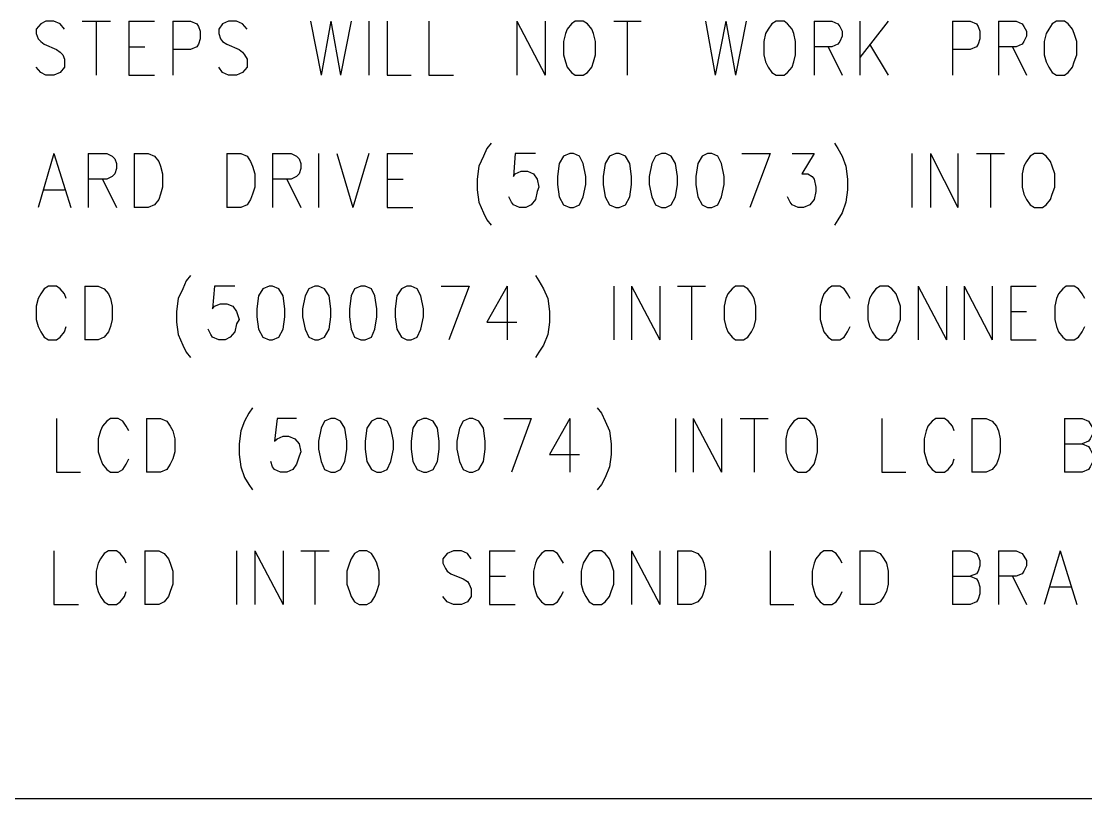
# Model space of a CAD drawing. Extents: x 11.9 to 28.1, y 10.8 to 21.2.
# Drawn here: x 12.884 to 14.091, y 10.799 to 11.68 of the extents above; entities that cross this region are included whole.
import ezdxf

# ---------------------------------------------------------------- set-up
doc = ezdxf.new("R2010")
doc.units = 0
doc.header["$MEASUREMENT"] = 0
doc.layers.add('LAYNR1', color=2, linetype='Continuous')

msp = doc.modelspace()

# ---------------------------------------------------------------- linework, layer by layer
at = {"layer": 'LAYNR1', "color": 7}
for points in [[(12.933, 11.671), (12.928, 11.677), (12.921, 11.68), (12.912, 11.68), (12.906, 11.677), (12.901, 11.671), (12.901, 11.666)], [(12.953, 11.68), (12.985, 11.68)], [(12.969, 11.68), (12.969, 11.619)], [(13.006, 11.68), (13.006, 11.619)], [(13.006, 11.68), (13.035, 11.68)], [(13.056, 11.68), (13.056, 11.619)], [(13.056, 11.68), (13.076, 11.68), (13.083, 11.677), (13.085, 11.674), (13.087, 11.669), (13.087, 11.66), (13.085, 11.654), (13.083, 11.651), (13.076, 11.648), (13.056, 11.648)], [(13.14, 11.671), (13.135, 11.677), (13.128, 11.68), (13.119, 11.68), (13.112, 11.677), (13.108, 11.671), (13.108, 11.666)], [(13.212, 11.68), (13.224, 11.619)], [(13.235, 11.68), (13.224, 11.619)], [(13.235, 11.68), (13.246, 11.619)], [(13.258, 11.68), (13.246, 11.619)], [(13.278, 11.68), (13.278, 11.619)], [(13.299, 11.68), (13.299, 11.619)], [(13.346, 11.68), (13.346, 11.619)], [(13.446, 11.68), (13.446, 11.619)], [(13.446, 11.68), (13.478, 11.619)], [(13.478, 11.68), (13.478, 11.619)], [(13.512, 11.68), (13.508, 11.677), (13.503, 11.671), (13.501, 11.666)], [(13.533, 11.666), (13.531, 11.671), (13.526, 11.677), (13.521, 11.68), (13.512, 11.68)], [(13.556, 11.68), (13.587, 11.68)], [(13.571, 11.68), (13.571, 11.619)], [(13.66, 11.68), (13.671, 11.619)], [(13.683, 11.68), (13.671, 11.619)], [(13.683, 11.68), (13.694, 11.619)], [(13.706, 11.68), (13.694, 11.619)], [(13.74, 11.68), (13.735, 11.677), (13.731, 11.671), (13.728, 11.666)], [(13.76, 11.666), (13.758, 11.671), (13.753, 11.677), (13.749, 11.68), (13.74, 11.68)], [(13.783, 11.68), (13.783, 11.619)], [(13.783, 11.68), (13.803, 11.68), (13.81, 11.677), (13.812, 11.674), (13.815, 11.669), (13.815, 11.663), (13.812, 11.657), (13.81, 11.654), (13.803, 11.651), (13.783, 11.651)], [(13.835, 11.68), (13.835, 11.619)], [(13.867, 11.68), (13.835, 11.639)], [(13.94, 11.68), (13.94, 11.619)], [(13.94, 11.68), (13.96, 11.68), (13.967, 11.677), (13.969, 11.674), (13.971, 11.669), (13.971, 11.66), (13.969, 11.654), (13.967, 11.651), (13.96, 11.648), (13.94, 11.648)], [(13.992, 11.68), (13.992, 11.619)], [(13.992, 11.68), (14.012, 11.68), (14.019, 11.677), (14.021, 11.674), (14.024, 11.669), (14.024, 11.663), (14.021, 11.657), (14.019, 11.654), (14.012, 11.651), (13.992, 11.651)], [(14.058, 11.68), (14.053, 11.677), (14.049, 11.671), (14.046, 11.666)], [(14.078, 11.666), (14.076, 11.671), (14.071, 11.677), (14.067, 11.68), (14.058, 11.68)], [(12.901, 11.666), (12.903, 11.66), (12.906, 11.657), (12.91, 11.654), (12.924, 11.648), (12.928, 11.645), (12.931, 11.642)], [(13.108, 11.666), (13.11, 11.66), (13.112, 11.657), (13.117, 11.654), (13.131, 11.648), (13.135, 11.645), (13.137, 11.642)], [(13.501, 11.666), (13.499, 11.657), (13.499, 11.642)], [(13.535, 11.642), (13.535, 11.657), (13.533, 11.666)], [(13.728, 11.666), (13.726, 11.657), (13.726, 11.642)], [(13.762, 11.642), (13.762, 11.657), (13.76, 11.666)], [(14.046, 11.666), (14.044, 11.657), (14.044, 11.642)], [(14.081, 11.642), (14.081, 11.657), (14.078, 11.666)], [(13.006, 11.651), (13.024, 11.651)], [(13.799, 11.651), (13.815, 11.619)], [(13.846, 11.654), (13.867, 11.619)], [(14.008, 11.651), (14.024, 11.619)], [(12.931, 11.642), (12.933, 11.637), (12.933, 11.628), (12.928, 11.622), (12.921, 11.619)], [(13.137, 11.642), (13.14, 11.637), (13.14, 11.628), (13.135, 11.622), (13.128, 11.619)], [(13.499, 11.642), (13.501, 11.634), (13.503, 11.628), (13.508, 11.622), (13.512, 11.619)], [(13.521, 11.619), (13.526, 11.622), (13.531, 11.628), (13.533, 11.634), (13.535, 11.642)], [(13.726, 11.642), (13.728, 11.634), (13.731, 11.628), (13.735, 11.622), (13.74, 11.619)], [(13.749, 11.619), (13.753, 11.622), (13.758, 11.628), (13.76, 11.634), (13.762, 11.642)], [(14.044, 11.642), (14.046, 11.634), (14.049, 11.628), (14.053, 11.622), (14.058, 11.619)], [(14.067, 11.619), (14.071, 11.622), (14.076, 11.628), (14.078, 11.634), (14.081, 11.642)], [(12.912, 11.619), (12.906, 11.622), (12.901, 11.628)], [(13.119, 11.619), (13.112, 11.622), (13.108, 11.628)], [(12.921, 11.619), (12.912, 11.619)], [(13.006, 11.619), (13.035, 11.619)], [(13.128, 11.619), (13.119, 11.619)], [(13.299, 11.619), (13.326, 11.619)], [(13.346, 11.619), (13.374, 11.619)], [(13.512, 11.619), (13.521, 11.619)], [(13.74, 11.619), (13.749, 11.619)], [(14.058, 11.619), (14.067, 11.619)], [(13.417, 11.542), (13.412, 11.536), (13.408, 11.527), (13.403, 11.516)], [(13.806, 11.542), (13.81, 11.536), (13.815, 11.527), (13.819, 11.516)], [(12.921, 11.53), (12.903, 11.469)], [(12.921, 11.53), (12.94, 11.469)], [(12.96, 11.53), (12.96, 11.469)], [(12.96, 11.53), (12.981, 11.53), (12.987, 11.527), (12.99, 11.524), (12.992, 11.519), (12.992, 11.513), (12.99, 11.507), (12.987, 11.504), (12.981, 11.501), (12.96, 11.501)], [(13.012, 11.53), (13.012, 11.469)], [(13.012, 11.53), (13.028, 11.53), (13.035, 11.527), (13.04, 11.521), (13.042, 11.516)], [(13.117, 11.53), (13.117, 11.469)], [(13.117, 11.53), (13.133, 11.53), (13.14, 11.527), (13.144, 11.521), (13.146, 11.516)], [(13.169, 11.53), (13.169, 11.469)], [(13.169, 11.53), (13.19, 11.53), (13.196, 11.527), (13.199, 11.524), (13.201, 11.519), (13.201, 11.513), (13.199, 11.507), (13.196, 11.504), (13.19, 11.501), (13.169, 11.501)], [(13.221, 11.53), (13.221, 11.469)], [(13.242, 11.53), (13.26, 11.469)], [(13.278, 11.53), (13.26, 11.469)], [(13.299, 11.53), (13.299, 11.469)], [(13.299, 11.53), (13.328, 11.53)], [(13.467, 11.53), (13.444, 11.53), (13.442, 11.504), (13.444, 11.507), (13.451, 11.51), (13.458, 11.51), (13.465, 11.507), (13.469, 11.501), (13.471, 11.492)], [(13.506, 11.53), (13.499, 11.527), (13.494, 11.519), (13.492, 11.504), (13.492, 11.495), (13.494, 11.481), (13.499, 11.472), (13.506, 11.469)], [(13.51, 11.469), (13.517, 11.472), (13.521, 11.481), (13.524, 11.495), (13.524, 11.504), (13.521, 11.519), (13.517, 11.527), (13.51, 11.53), (13.506, 11.53)], [(13.558, 11.53), (13.551, 11.527), (13.546, 11.519), (13.544, 11.504), (13.544, 11.495), (13.546, 11.481), (13.551, 11.472), (13.558, 11.469)], [(13.562, 11.469), (13.569, 11.472), (13.574, 11.481), (13.576, 11.495), (13.576, 11.504), (13.574, 11.519), (13.569, 11.527), (13.562, 11.53), (13.558, 11.53)], [(13.61, 11.53), (13.603, 11.527), (13.599, 11.519), (13.596, 11.504), (13.596, 11.495), (13.599, 11.481), (13.603, 11.472), (13.61, 11.469)], [(13.615, 11.469), (13.621, 11.472), (13.626, 11.481), (13.628, 11.495), (13.628, 11.504), (13.626, 11.519), (13.621, 11.527), (13.615, 11.53), (13.61, 11.53)], [(13.662, 11.53), (13.656, 11.527), (13.651, 11.519), (13.649, 11.504), (13.649, 11.495), (13.651, 11.481), (13.656, 11.472), (13.662, 11.469)], [(13.667, 11.469), (13.674, 11.472), (13.678, 11.481), (13.681, 11.495), (13.681, 11.504), (13.678, 11.519), (13.674, 11.527), (13.667, 11.53), (13.662, 11.53)], [(13.701, 11.53), (13.733, 11.53)], [(13.733, 11.53), (13.71, 11.469)], [(13.758, 11.53), (13.783, 11.53), (13.769, 11.507), (13.776, 11.507), (13.781, 11.504), (13.783, 11.501), (13.785, 11.492)], [(13.894, 11.53), (13.894, 11.469)], [(13.915, 11.53), (13.915, 11.469)], [(13.915, 11.53), (13.946, 11.469)], [(13.946, 11.53), (13.946, 11.469)], [(13.967, 11.53), (13.999, 11.53)], [(13.983, 11.53), (13.983, 11.469)], [(14.033, 11.53), (14.028, 11.527), (14.024, 11.521), (14.021, 11.516)], [(14.053, 11.516), (14.051, 11.521), (14.046, 11.527), (14.042, 11.53), (14.033, 11.53)], [(13.042, 11.516), (13.044, 11.507), (13.044, 11.492)], [(13.146, 11.516), (13.149, 11.507), (13.149, 11.492)], [(13.403, 11.516), (13.401, 11.501), (13.401, 11.489), (13.403, 11.475), (13.408, 11.463), (13.412, 11.455), (13.417, 11.449)], [(13.819, 11.516), (13.821, 11.501), (13.821, 11.489), (13.819, 11.475), (13.815, 11.463), (13.81, 11.455), (13.806, 11.449)], [(14.021, 11.516), (14.019, 11.507), (14.019, 11.492)], [(14.056, 11.492), (14.056, 11.507), (14.053, 11.516)], [(12.976, 11.501), (12.992, 11.469)], [(13.044, 11.492), (13.042, 11.484), (13.04, 11.478), (13.035, 11.472), (13.028, 11.469)], [(13.149, 11.492), (13.146, 11.484), (13.144, 11.478), (13.14, 11.472), (13.133, 11.469)], [(13.185, 11.501), (13.201, 11.469)], [(13.299, 11.501), (13.317, 11.501)], [(13.471, 11.492), (13.469, 11.487), (13.467, 11.478), (13.462, 11.472), (13.456, 11.469)], [(13.785, 11.492), (13.785, 11.487), (13.783, 11.478), (13.778, 11.472), (13.771, 11.469)], [(14.019, 11.492), (14.021, 11.484), (14.024, 11.478), (14.028, 11.472), (14.033, 11.469)], [(14.042, 11.469), (14.046, 11.472), (14.051, 11.478), (14.053, 11.484), (14.056, 11.492)], [(12.91, 11.489), (12.933, 11.489)], [(13.449, 11.469), (13.442, 11.472), (13.44, 11.475), (13.437, 11.481)], [(13.765, 11.469), (13.758, 11.472), (13.756, 11.475), (13.753, 11.481)], [(13.028, 11.469), (13.012, 11.469)], [(13.133, 11.469), (13.117, 11.469)], [(13.299, 11.469), (13.328, 11.469)], [(13.456, 11.469), (13.449, 11.469)], [(13.506, 11.469), (13.51, 11.469)], [(13.558, 11.469), (13.562, 11.469)], [(13.61, 11.469), (13.615, 11.469)], [(13.662, 11.469), (13.667, 11.469)], [(13.771, 11.469), (13.765, 11.469)], [(14.033, 11.469), (14.042, 11.469)], [(13.076, 11.392), (13.071, 11.386), (13.067, 11.377), (13.062, 11.366)], [(13.467, 11.392), (13.471, 11.386), (13.476, 11.377), (13.481, 11.366)], [(12.935, 11.366), (12.933, 11.371), (12.928, 11.377), (12.924, 11.38), (12.915, 11.38), (12.91, 11.377), (12.906, 11.371), (12.903, 11.366)], [(12.956, 11.38), (12.956, 11.319)], [(12.956, 11.38), (12.971, 11.38), (12.978, 11.377), (12.983, 11.371), (12.985, 11.366)], [(13.126, 11.38), (13.103, 11.38), (13.101, 11.354), (13.103, 11.357), (13.11, 11.36), (13.117, 11.36), (13.124, 11.357), (13.128, 11.351), (13.131, 11.342)], [(13.165, 11.38), (13.158, 11.377), (13.153, 11.369), (13.151, 11.354), (13.151, 11.345), (13.153, 11.331), (13.158, 11.322), (13.165, 11.319)], [(13.169, 11.319), (13.176, 11.322), (13.181, 11.331), (13.183, 11.345), (13.183, 11.354), (13.181, 11.369), (13.176, 11.377), (13.169, 11.38), (13.165, 11.38)], [(13.217, 11.38), (13.21, 11.377), (13.206, 11.369), (13.203, 11.354), (13.203, 11.345), (13.206, 11.331), (13.21, 11.322), (13.217, 11.319)], [(13.221, 11.319), (13.228, 11.322), (13.233, 11.331), (13.235, 11.345), (13.235, 11.354), (13.233, 11.369), (13.228, 11.377), (13.221, 11.38), (13.217, 11.38)], [(13.269, 11.38), (13.262, 11.377), (13.258, 11.369), (13.256, 11.354), (13.256, 11.345), (13.258, 11.331), (13.262, 11.322), (13.269, 11.319)], [(13.274, 11.319), (13.281, 11.322), (13.285, 11.331), (13.287, 11.345), (13.287, 11.354), (13.285, 11.369), (13.281, 11.377), (13.274, 11.38), (13.269, 11.38)], [(13.321, 11.38), (13.315, 11.377), (13.31, 11.369), (13.308, 11.354), (13.308, 11.345), (13.31, 11.331), (13.315, 11.322), (13.321, 11.319)], [(13.326, 11.319), (13.333, 11.322), (13.337, 11.331), (13.34, 11.345), (13.34, 11.354), (13.337, 11.369), (13.333, 11.377), (13.326, 11.38), (13.321, 11.38)], [(13.36, 11.38), (13.392, 11.38)], [(13.392, 11.38), (13.369, 11.319)], [(13.435, 11.38), (13.412, 11.339), (13.446, 11.339)], [(13.435, 11.38), (13.435, 11.319)], [(13.556, 11.38), (13.556, 11.319)], [(13.576, 11.38), (13.576, 11.319)], [(13.576, 11.38), (13.608, 11.319)], [(13.608, 11.38), (13.608, 11.319)], [(13.628, 11.38), (13.66, 11.38)], [(13.644, 11.38), (13.644, 11.319)], [(13.694, 11.38), (13.69, 11.377), (13.685, 11.371), (13.683, 11.366)], [(13.715, 11.366), (13.712, 11.371), (13.708, 11.377), (13.703, 11.38), (13.694, 11.38)], [(13.824, 11.366), (13.821, 11.371), (13.817, 11.377), (13.812, 11.38), (13.803, 11.38), (13.799, 11.377), (13.794, 11.371), (13.792, 11.366)], [(13.858, 11.38), (13.853, 11.377), (13.849, 11.371), (13.846, 11.366)], [(13.878, 11.366), (13.876, 11.371), (13.871, 11.377), (13.867, 11.38), (13.858, 11.38)], [(13.901, 11.38), (13.901, 11.319)], [(13.901, 11.38), (13.933, 11.319)], [(13.933, 11.38), (13.933, 11.319)], [(13.953, 11.38), (13.953, 11.319)], [(13.953, 11.38), (13.985, 11.319)], [(13.985, 11.38), (13.985, 11.319)], [(14.006, 11.38), (14.006, 11.319)], [(14.006, 11.38), (14.035, 11.38)], [(14.09, 11.366), (14.087, 11.371), (14.083, 11.377), (14.078, 11.38), (14.069, 11.38), (14.065, 11.377), (14.06, 11.371), (14.058, 11.366)], [(12.903, 11.366), (12.901, 11.357), (12.901, 11.342)], [(12.985, 11.366), (12.987, 11.357), (12.987, 11.342)], [(13.062, 11.366), (13.06, 11.351), (13.06, 11.339), (13.062, 11.325), (13.067, 11.313), (13.071, 11.305), (13.076, 11.299)], [(13.481, 11.366), (13.483, 11.351), (13.483, 11.339), (13.481, 11.325), (13.476, 11.313), (13.471, 11.305), (13.467, 11.299)], [(13.683, 11.366), (13.681, 11.357), (13.681, 11.342)], [(13.717, 11.342), (13.717, 11.357), (13.715, 11.366)], [(13.792, 11.366), (13.79, 11.357), (13.79, 11.342)], [(13.846, 11.366), (13.844, 11.357), (13.844, 11.342)], [(13.881, 11.342), (13.881, 11.357), (13.878, 11.366)], [(14.058, 11.366), (14.056, 11.357), (14.056, 11.342)], [(14.006, 11.351), (14.024, 11.351)], [(12.901, 11.342), (12.903, 11.334), (12.906, 11.328), (12.91, 11.322), (12.915, 11.319)], [(12.924, 11.319), (12.928, 11.322), (12.933, 11.328), (12.935, 11.334)], [(12.987, 11.342), (12.985, 11.334), (12.983, 11.328), (12.978, 11.322), (12.971, 11.319)], [(13.131, 11.342), (13.128, 11.337), (13.126, 11.328), (13.121, 11.322), (13.115, 11.319)], [(13.681, 11.342), (13.683, 11.334), (13.685, 11.328), (13.69, 11.322), (13.694, 11.319)], [(13.703, 11.319), (13.708, 11.322), (13.712, 11.328), (13.715, 11.334), (13.717, 11.342)], [(13.79, 11.342), (13.792, 11.334), (13.794, 11.328), (13.799, 11.322), (13.803, 11.319)], [(13.812, 11.319), (13.817, 11.322), (13.821, 11.328), (13.824, 11.334)], [(13.844, 11.342), (13.846, 11.334), (13.849, 11.328), (13.853, 11.322), (13.858, 11.319)], [(13.867, 11.319), (13.871, 11.322), (13.876, 11.328), (13.878, 11.334), (13.881, 11.342)], [(14.056, 11.342), (14.058, 11.334), (14.06, 11.328), (14.065, 11.322), (14.069, 11.319)], [(14.078, 11.319), (14.083, 11.322), (14.087, 11.328), (14.09, 11.334)], [(13.108, 11.319), (13.101, 11.322), (13.099, 11.325), (13.096, 11.331)], [(12.915, 11.319), (12.924, 11.319)], [(12.971, 11.319), (12.956, 11.319)], [(13.115, 11.319), (13.108, 11.319)], [(13.165, 11.319), (13.169, 11.319)], [(13.217, 11.319), (13.221, 11.319)], [(13.269, 11.319), (13.274, 11.319)], [(13.321, 11.319), (13.326, 11.319)], [(13.694, 11.319), (13.703, 11.319)], [(13.803, 11.319), (13.812, 11.319)], [(13.858, 11.319), (13.867, 11.319)], [(14.006, 11.319), (14.035, 11.319)], [(14.069, 11.319), (14.078, 11.319)], [(13.146, 11.242), (13.142, 11.236), (13.137, 11.227), (13.133, 11.216)], [(13.537, 11.242), (13.542, 11.236), (13.546, 11.227), (13.551, 11.216)], [(12.924, 11.23), (12.924, 11.169)], [(13.006, 11.216), (13.003, 11.221), (12.999, 11.227), (12.994, 11.23), (12.985, 11.23), (12.981, 11.227), (12.976, 11.221), (12.974, 11.216)], [(13.026, 11.23), (13.026, 11.169)], [(13.026, 11.23), (13.042, 11.23), (13.049, 11.227), (13.053, 11.221), (13.056, 11.216)], [(13.196, 11.23), (13.174, 11.23), (13.171, 11.204), (13.174, 11.207), (13.181, 11.21), (13.187, 11.21), (13.194, 11.207), (13.199, 11.201), (13.201, 11.192)], [(13.235, 11.23), (13.228, 11.227), (13.224, 11.219), (13.221, 11.204), (13.221, 11.195), (13.224, 11.181), (13.228, 11.172), (13.235, 11.169)], [(13.24, 11.169), (13.246, 11.172), (13.251, 11.181), (13.253, 11.195), (13.253, 11.204), (13.251, 11.219), (13.246, 11.227), (13.24, 11.23), (13.235, 11.23)], [(13.287, 11.23), (13.281, 11.227), (13.276, 11.219), (13.274, 11.204), (13.274, 11.195), (13.276, 11.181), (13.281, 11.172), (13.287, 11.169)], [(13.292, 11.169), (13.299, 11.172), (13.303, 11.181), (13.306, 11.195), (13.306, 11.204), (13.303, 11.219), (13.299, 11.227), (13.292, 11.23), (13.287, 11.23)], [(13.34, 11.23), (13.333, 11.227), (13.328, 11.219), (13.326, 11.204), (13.326, 11.195), (13.328, 11.181), (13.333, 11.172), (13.34, 11.169)], [(13.344, 11.169), (13.351, 11.172), (13.356, 11.181), (13.358, 11.195), (13.358, 11.204), (13.356, 11.219), (13.351, 11.227), (13.344, 11.23), (13.34, 11.23)], [(13.392, 11.23), (13.385, 11.227), (13.381, 11.219), (13.378, 11.204), (13.378, 11.195), (13.381, 11.181), (13.385, 11.172), (13.392, 11.169)], [(13.396, 11.169), (13.403, 11.172), (13.408, 11.181), (13.41, 11.195), (13.41, 11.204), (13.408, 11.219), (13.403, 11.227), (13.396, 11.23), (13.392, 11.23)], [(13.431, 11.23), (13.462, 11.23)], [(13.462, 11.23), (13.44, 11.169)], [(13.506, 11.23), (13.483, 11.189), (13.517, 11.189)], [(13.506, 11.23), (13.506, 11.169)], [(13.626, 11.23), (13.626, 11.169)], [(13.646, 11.23), (13.646, 11.169)], [(13.646, 11.23), (13.678, 11.169)], [(13.678, 11.23), (13.678, 11.169)], [(13.699, 11.23), (13.731, 11.23)], [(13.715, 11.23), (13.715, 11.169)], [(13.765, 11.23), (13.76, 11.227), (13.756, 11.221), (13.753, 11.216)], [(13.785, 11.216), (13.783, 11.221), (13.778, 11.227), (13.774, 11.23), (13.765, 11.23)], [(13.86, 11.23), (13.86, 11.169)], [(13.942, 11.216), (13.94, 11.221), (13.935, 11.227), (13.931, 11.23), (13.921, 11.23), (13.917, 11.227), (13.912, 11.221), (13.91, 11.216)], [(13.962, 11.23), (13.962, 11.169)], [(13.962, 11.23), (13.978, 11.23), (13.985, 11.227), (13.99, 11.221), (13.992, 11.216)], [(14.067, 11.23), (14.067, 11.169)], [(14.067, 11.23), (14.087, 11.23), (14.094, 11.227), (14.096, 11.224), (14.099, 11.219), (14.099, 11.213), (14.096, 11.207), (14.094, 11.204), (14.087, 11.201)], [(12.974, 11.216), (12.971, 11.207), (12.971, 11.192)], [(13.056, 11.216), (13.058, 11.207), (13.058, 11.192)], [(13.133, 11.216), (13.131, 11.201), (13.131, 11.189), (13.133, 11.175), (13.137, 11.163), (13.142, 11.155), (13.146, 11.149)], [(13.551, 11.216), (13.553, 11.201), (13.553, 11.189), (13.551, 11.175), (13.546, 11.163), (13.542, 11.155), (13.537, 11.149)], [(13.753, 11.216), (13.751, 11.207), (13.751, 11.192)], [(13.787, 11.192), (13.787, 11.207), (13.785, 11.216)], [(13.91, 11.216), (13.908, 11.207), (13.908, 11.192)], [(13.992, 11.216), (13.994, 11.207), (13.994, 11.192)], [(14.067, 11.201), (14.087, 11.201), (14.094, 11.198), (14.096, 11.195), (14.099, 11.189), (14.099, 11.181), (14.096, 11.175), (14.094, 11.172), (14.087, 11.169)], [(12.971, 11.192), (12.974, 11.184), (12.976, 11.178), (12.981, 11.172), (12.985, 11.169)], [(13.058, 11.192), (13.056, 11.184), (13.053, 11.178), (13.049, 11.172), (13.042, 11.169)], [(13.201, 11.192), (13.199, 11.187), (13.196, 11.178), (13.192, 11.172), (13.185, 11.169)], [(13.751, 11.192), (13.753, 11.184), (13.756, 11.178), (13.76, 11.172), (13.765, 11.169)], [(13.774, 11.169), (13.778, 11.172), (13.783, 11.178), (13.785, 11.184), (13.787, 11.192)], [(13.908, 11.192), (13.91, 11.184), (13.912, 11.178), (13.917, 11.172), (13.921, 11.169)], [(13.994, 11.192), (13.992, 11.184), (13.99, 11.178), (13.985, 11.172), (13.978, 11.169)], [(12.994, 11.169), (12.999, 11.172), (13.003, 11.178), (13.006, 11.184)], [(13.178, 11.169), (13.171, 11.172), (13.169, 11.175), (13.167, 11.181)], [(13.931, 11.169), (13.935, 11.172), (13.94, 11.178), (13.942, 11.184)], [(12.924, 11.169), (12.951, 11.169)], [(12.985, 11.169), (12.994, 11.169)], [(13.042, 11.169), (13.026, 11.169)], [(13.185, 11.169), (13.178, 11.169)], [(13.235, 11.169), (13.24, 11.169)], [(13.287, 11.169), (13.292, 11.169)], [(13.34, 11.169), (13.344, 11.169)], [(13.392, 11.169), (13.396, 11.169)], [(13.765, 11.169), (13.774, 11.169)], [(13.86, 11.169), (13.887, 11.169)], [(13.921, 11.169), (13.931, 11.169)], [(13.978, 11.169), (13.962, 11.169)], [(14.087, 11.169), (14.067, 11.169)], [(12.921, 11.08), (12.921, 11.019)], [(13.003, 11.066), (13.001, 11.071), (12.996, 11.077), (12.992, 11.08), (12.983, 11.08), (12.978, 11.077), (12.974, 11.071), (12.971, 11.066)], [(13.024, 11.08), (13.024, 11.019)], [(13.024, 11.08), (13.04, 11.08), (13.046, 11.077), (13.051, 11.071), (13.053, 11.066)], [(13.128, 11.08), (13.128, 11.019)], [(13.149, 11.08), (13.149, 11.019)], [(13.149, 11.08), (13.181, 11.019)], [(13.181, 11.08), (13.181, 11.019)], [(13.201, 11.08), (13.233, 11.08)], [(13.217, 11.08), (13.217, 11.019)], [(13.267, 11.08), (13.262, 11.077), (13.258, 11.071), (13.256, 11.066)], [(13.287, 11.066), (13.285, 11.071), (13.281, 11.077), (13.276, 11.08), (13.267, 11.08)], [(13.394, 11.071), (13.39, 11.077), (13.383, 11.08), (13.374, 11.08), (13.367, 11.077), (13.362, 11.071), (13.362, 11.066)], [(13.415, 11.08), (13.415, 11.019)], [(13.415, 11.08), (13.444, 11.08)], [(13.499, 11.066), (13.496, 11.071), (13.492, 11.077), (13.487, 11.08), (13.478, 11.08), (13.474, 11.077), (13.469, 11.071), (13.467, 11.066)], [(13.533, 11.08), (13.528, 11.077), (13.524, 11.071), (13.521, 11.066)], [(13.553, 11.066), (13.551, 11.071), (13.546, 11.077), (13.542, 11.08), (13.533, 11.08)], [(13.576, 11.08), (13.576, 11.019)], [(13.576, 11.08), (13.608, 11.019)], [(13.608, 11.08), (13.608, 11.019)], [(13.628, 11.08), (13.628, 11.019)], [(13.628, 11.08), (13.644, 11.08), (13.651, 11.077), (13.656, 11.071), (13.658, 11.066)], [(13.733, 11.08), (13.733, 11.019)], [(13.815, 11.066), (13.812, 11.071), (13.808, 11.077), (13.803, 11.08), (13.794, 11.08), (13.79, 11.077), (13.785, 11.071), (13.783, 11.066)], [(13.835, 11.08), (13.835, 11.019)], [(13.835, 11.08), (13.851, 11.08), (13.858, 11.077), (13.862, 11.071), (13.865, 11.066)], [(13.94, 11.08), (13.94, 11.019)], [(13.94, 11.08), (13.96, 11.08), (13.967, 11.077), (13.969, 11.074), (13.971, 11.069), (13.971, 11.063), (13.969, 11.057), (13.967, 11.054), (13.96, 11.051)], [(13.992, 11.08), (13.992, 11.019)], [(13.992, 11.08), (14.012, 11.08), (14.019, 11.077), (14.021, 11.074), (14.024, 11.069), (14.024, 11.063), (14.021, 11.057), (14.019, 11.054), (14.012, 11.051), (13.992, 11.051)], [(14.062, 11.08), (14.044, 11.019)], [(14.062, 11.08), (14.081, 11.019)], [(12.971, 11.066), (12.969, 11.057), (12.969, 11.042)], [(13.053, 11.066), (13.056, 11.057), (13.056, 11.042)], [(13.256, 11.066), (13.253, 11.057), (13.253, 11.042)], [(13.29, 11.042), (13.29, 11.057), (13.287, 11.066)], [(13.362, 11.066), (13.365, 11.06), (13.367, 11.057), (13.371, 11.054), (13.385, 11.048), (13.39, 11.045), (13.392, 11.042)], [(13.467, 11.066), (13.465, 11.057), (13.465, 11.042)], [(13.521, 11.066), (13.519, 11.057), (13.519, 11.042)], [(13.556, 11.042), (13.556, 11.057), (13.553, 11.066)], [(13.658, 11.066), (13.66, 11.057), (13.66, 11.042)], [(13.783, 11.066), (13.781, 11.057), (13.781, 11.042)], [(13.865, 11.066), (13.867, 11.057), (13.867, 11.042)], [(13.415, 11.051), (13.433, 11.051)], [(13.94, 11.051), (13.96, 11.051), (13.967, 11.048), (13.969, 11.045), (13.971, 11.039), (13.971, 11.031), (13.969, 11.025), (13.967, 11.022), (13.96, 11.019)], [(14.008, 11.051), (14.024, 11.019)], [(12.969, 11.042), (12.971, 11.034), (12.974, 11.028), (12.978, 11.022), (12.983, 11.019)], [(12.992, 11.019), (12.996, 11.022), (13.001, 11.028), (13.003, 11.034)], [(13.056, 11.042), (13.053, 11.034), (13.051, 11.028), (13.046, 11.022), (13.04, 11.019)], [(13.253, 11.042), (13.256, 11.034), (13.258, 11.028), (13.262, 11.022), (13.267, 11.019)], [(13.276, 11.019), (13.281, 11.022), (13.285, 11.028), (13.287, 11.034), (13.29, 11.042)], [(13.392, 11.042), (13.394, 11.037), (13.394, 11.028), (13.39, 11.022), (13.383, 11.019)], [(13.465, 11.042), (13.467, 11.034), (13.469, 11.028), (13.474, 11.022), (13.478, 11.019)], [(13.487, 11.019), (13.492, 11.022), (13.496, 11.028), (13.499, 11.034)], [(13.519, 11.042), (13.521, 11.034), (13.524, 11.028), (13.528, 11.022), (13.533, 11.019)], [(13.542, 11.019), (13.546, 11.022), (13.551, 11.028), (13.553, 11.034), (13.556, 11.042)], [(13.66, 11.042), (13.658, 11.034), (13.656, 11.028), (13.651, 11.022), (13.644, 11.019)], [(13.781, 11.042), (13.783, 11.034), (13.785, 11.028), (13.79, 11.022), (13.794, 11.019)], [(13.803, 11.019), (13.808, 11.022), (13.812, 11.028), (13.815, 11.034)], [(13.867, 11.042), (13.865, 11.034), (13.862, 11.028), (13.858, 11.022), (13.851, 11.019)], [(14.051, 11.039), (14.074, 11.039)], [(13.374, 11.019), (13.367, 11.022), (13.362, 11.028)], [(12.921, 11.019), (12.949, 11.019)], [(12.983, 11.019), (12.992, 11.019)], [(13.04, 11.019), (13.024, 11.019)], [(13.267, 11.019), (13.276, 11.019)], [(13.383, 11.019), (13.374, 11.019)], [(13.415, 11.019), (13.444, 11.019)], [(13.478, 11.019), (13.487, 11.019)], [(13.533, 11.019), (13.542, 11.019)], [(13.644, 11.019), (13.628, 11.019)], [(13.733, 11.019), (13.76, 11.019)], [(13.794, 11.019), (13.803, 11.019)], [(13.851, 11.019), (13.835, 11.019)], [(13.96, 11.019), (13.94, 11.019)], [(28.093, 10.799), (11.892, 10.799)]]:
    msp.add_lwpolyline(points, dxfattribs=at)

doc.saveas('drawing.dxf')
